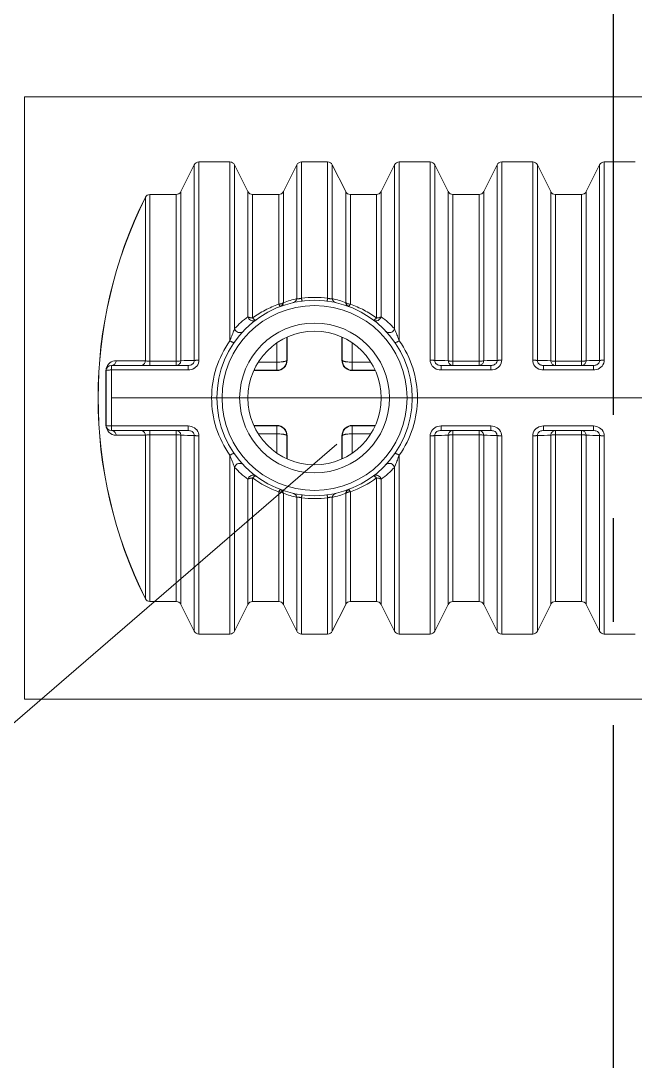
# Model space of a CAD drawing. Header units: millimetres. Extents: x -44713 to 26888, y -13000 to 43000.
# Drawn here: x 7461 to 9348, y 17638 to 20833 of the extents above; entities that cross this region are included whole.
import ezdxf

# ---------------------------------------------------------------- set-up
doc = ezdxf.new("R2010")
doc.units = ezdxf.units.MM
doc.header["$MEASUREMENT"] = 0
doc.linetypes.add('1735 X DT-5BR-Grids$0$CENTER2', pattern=[28.575, 19.05, -3.175, 3.175, -3.175])
doc.layers.add('00-First Floor Projection', color=1, linetype='Continuous')
for name, color, linetype, lineweight in [('07--DIM-2', 2, 'Continuous', 25), ('1735 X DT-5BR-Grids$0$08--SECTREF-LINE', 7, 'Continuous', 25), ('1735 X DT-5BR-RFP$0$0-MEP', 251, 'Continuous', 20)]:
    doc.layers.add(name, color=color, linetype=linetype, lineweight=lineweight)
doc.styles.add('1735 X DT-5BR-RFP$0$ARIAL', font='swiss.ttf')
doc.dimstyles.new('1735 X DT-5BR-RFP$0$A&B DIM', dxfattribs={"dimtxt": 250, "dimasz": 250, "dimexe": 100, "dimexo": 100, "dimgap": 0, "dimtad": 0, "dimdec": 0, "dimzin": 12, "dimdsep": 46, "dimtxsty": '1735 X DT-5BR-RFP$0$ARIAL', "dimcen": 0, "dimdle": 100, "dimclrd": 11, "dimclre": 11, "dimclrt": 7, "dimadec": 0, "dimazin": 0, "dimtfac": 1, "dimtdec": 0, "dimtmove": 1, "dimatfit": 2, "dimfxl": 1, "dimtvp": 0.75, "dimtolj": 1, "dimtzin": 12, "dimlwd": 18, "dimlwe": 18, "dimarcsym": 0})

# ---------------------------------------------------------------- blocks, each defined once
blk = doc.blocks.new('1735 X DT-5BR-RFP$0$RUTRUI')
blk.add_line((119.4, 1321.9), (-2047.2, 1321.9))
blk.add_lwpolyline([(-2314, 2246.9), (386.2, 2246.9), (386.2, 396.9), (-2314, 396.9)], close=True)
for points in [[(-1778.2, 596.9, -0.284048), (-1792.5, 605.7), (-1833.7, 688, 0.284048), (-1848, 696.9), (-1928.6, 696.9, -0.275364), (-1942.7, 705.3, -0.23586), (-1942.7, 1938.5, -0.275364), (-1928.6, 1946.9), (-1848, 1946.9, 0.284048), (-1833.7, 1955.7), (-1792.5, 2038.1, -0.284048), (-1778.2, 2046.9)], [(-753.5, 2046.9), (-848.5, 2046.9, 0.28402), (-862.9, 2038.1), (-904, 1955.7, -0.284095), (-918.3, 1946.9), (-998.6, 1946.9, -0.284077), (-1012.9, 1955.7), (-1054, 2038.1, 0.284103), (-1068.3, 2046.9), (-1163.3, 2046.9, 0.283962), (-1177.7, 2038.1), (-1218.8, 1955.7, -0.284086), (-1233.1, 1946.9), (-1313.4, 1946.9, -0.284077), (-1327.7, 1955.7), (-1368.8, 2038.1, 0.284103), (-1383.1, 2046.9), (-1463.4, 2046.9, 0.283955), (-1477.7, 2038.1), (-1518.9, 1955.7, -0.284095), (-1533.2, 1946.9), (-1613.4, 1946.9, -0.284077), (-1627.7, 1955.7), (-1668.9, 2038.1, 0.284103), (-1683.2, 2046.9), (-1778.2, 2046.9, 0.284005), (-1792.5, 2038.1), (-1833.7, 1955.7, -0.284068), (-1848, 1946.9), (-1928.6, 1946.9, 0.275335), (-1942.7, 1938.5, 0.234775), (-1942.7, 705.3)], [(-1683.2, 596.9), (-1683.2, 1146.3, -0.155454), (-1739.3, 1321.9, -0.155204), (-1683.2, 1497.6), (-1683.2, 2046.9)], [(-1683.2, 2046.9, -0.284048), (-1668.9, 2038.1), (-1627.7, 1955.7, 0.284048), (-1613.4, 1946.9), (-1533.2, 1946.9, 0.284048), (-1518.9, 1955.7), (-1477.7, 2038.1, -0.284048), (-1463.4, 2046.9)], [(-1463.4, 2046.9), (-1463.4, 1628.2, -0.031066), (-1423.3, 1630.7, -0.031164), (-1383.2, 1628.2), (-1383.2, 2046.9)], [(-1463.4, 2046.9), (-1383.1, 2046.9, -0.284048), (-1368.8, 2038.1), (-1327.7, 1955.7, 0.284048), (-1313.4, 1946.9), (-1233.1, 1946.9, 0.284048), (-1218.8, 1955.7), (-1177.7, 2038.1, -0.284048), (-1163.3, 2046.9)], [(-1163.3, 2046.9), (-1163.3, 1497.5, -0.155454), (-1107.2, 1321.9, -0.155215), (-1163.3, 1146.2), (-1163.3, 596.9)], [(-1068.3, 2046.9, -0.284048), (-1054, 2038.1), (-1012.9, 1955.7, 0.284048), (-998.6, 1946.9), (-918.3, 1946.9, 0.284048), (-904, 1955.7), (-862.9, 2038.1, -0.284048), (-848.5, 2046.9)], [(-1054, 1436.7), (-1054.8, 1436.9), (-1055.6, 1437.1), (-1055.7, 1437.1), (-1056.6, 1437.3), (-1057.4, 1437.5), (-1058.3, 1437.6), (-1059.1, 1437.7), (-1060, 1437.8), (-1060.8, 1437.9), (-1061.7, 1437.9), (-1062.6, 1438, 0.015817), (-1068.3, 1438.2), (-1068.3, 2046.9)], [(-753.5, 2046.9, -0.284048), (-739.2, 2038.1), (-698.1, 1955.7, 0.284048), (-683.8, 1946.9), (-603.5, 1946.9, 0.284048), (-589.2, 1955.7), (-548.1, 2038.1, -0.284048), (-533.7, 2046.9)], [(-739.2, 1436.7), (-739.9, 1436.9), (-740.8, 1437.1), (-740.9, 1437.1), (-741.8, 1437.3), (-742.6, 1437.5), (-743.5, 1437.6), (-744.3, 1437.7), (-745.2, 1437.8), (-746, 1437.9), (-746.9, 1437.9), (-747.8, 1438, 0.015817), (-753.5, 1438.2), (-753.5, 2046.9)], [(-1792.5, 2038.1), (-1792.5, 1436.7, 0.000268), (-1833.7, 1436.5), (-1834, 1434.3), (-1834.6, 1432.2), (-1835.4, 1430.1), (-1836.6, 1428.2), (-1838, 1426.4), (-1838.3, 1426.1), (-1840, 1424.6), (-1841.9, 1423.4), (-1844, 1422.6), (-1846.2, 1422), (-1848, 1421.9), (-1848, 1946.9)], [(-1668.9, 2038.1), (-1668.9, 1535, -0.022121), (-1649.3, 1553.9, -0.022739), (-1627.7, 1571.3), (-1627.7, 1955.7)], [(-1518.9, 1955.7), (-1518.9, 1614.7, -0.03387), (-1477.7, 1627.1), (-1477.7, 2038.1)], [(-1218.8, 1955.7), (-1218.8, 1571.3, -0.022445), (-1197.3, 1553.9, -0.02213), (-1177.7, 1535), (-1177.7, 2038.1)], [(-1054, 2038.1), (-1054, 1436.7, -0.000321), (-1012.9, 1436.5), (-1012.9, 1955.7)], [(-862.9, 2038.1), (-862.9, 1436.7, 0.000161), (-904, 1436.5), (-904.3, 1434.3), (-904.9, 1432.2), (-905.8, 1430.1), (-906.9, 1428.2), (-908.3, 1426.4), (-908.6, 1426.1), (-910.3, 1424.6), (-912.3, 1423.4), (-914.4, 1422.6), (-916.5, 1422), (-918.3, 1421.9), (-918.3, 1946.9)], [(-739.2, 2038.1), (-739.2, 1436.7, -0.000321), (-698.1, 1436.5), (-698.1, 1955.7)], [(-548.1, 2038.1), (-548.1, 1436.7, 0.000161), (-589.2, 1436.5), (-589.5, 1434.3), (-590.1, 1432.2), (-591, 1430.1), (-592.1, 1428.2), (-593.5, 1426.4), (-593.8, 1426.1), (-595.5, 1424.6), (-597.5, 1423.4), (-599.6, 1422.6), (-601.7, 1422), (-603.5, 1421.9), (-603.5, 1946.9)], [(-1327.7, 1955.7), (-1327.7, 1614.7, 0.033932), (-1368.8, 1627.1), (-1368.5, 1625.4), (-1368, 1623.8), (-1367.3, 1622.2), (-1366.4, 1620.6), (-1365.3, 1619.2), (-1365.2, 1619.1), (-1363.9, 1617.8), (-1362.6, 1616.7), (-1361, 1615.8), (-1359.4, 1615.2), (-1358, 1614.7)], [(-1613.4, 1946.9), (-1613.4, 1567.6, -0.035588), (-1575.2, 1591.6, -0.035918), (-1533.2, 1610.3), (-1533.2, 1946.9)], [(-1313.4, 1946.9), (-1313.4, 1610.3, -0.03584), (-1271.4, 1591.6, -0.03559), (-1233.1, 1567.6), (-1233.1, 1946.9)], [(-1508.3, 1508), (-1508.3, 1437.9, -0.414177), (-1539.3, 1406.9), (-1609.4, 1406.9)], [(-1594.8, 1431.9), (-1539.3, 1431.9, 0.015368), (-1529.7, 1432.2, 0.019805), (-1521.1, 1433), (-1519.7, 1433.2), (-1518.4, 1433.5), (-1517.1, 1433.7), (-1515.8, 1434), (-1514.4, 1434.3), (-1513, 1434.7), (-1511.7, 1435.2), (-1510.1, 1435.8), (-1508.9, 1436.6), (-1508.7, 1436.8), (-1508.3, 1437.9), (-1507.3, 1437.9), (-1507.3, 1508.3)], [(-1339.3, 1508.3), (-1339.3, 1437.9, 0.414255), (-1307.3, 1405.9)], [(-1338.3, 1508), (-1338.3, 1437.9, 0.414177), (-1307.3, 1406.9), (-1237.2, 1406.9)], [(-1507.3, 1437.9, -0.414255), (-1539.3, 1405.9), (-1539.3, 1489.6)], [(-1778.2, 1438.2, 0.016504), (-1784, 1438), (-1784, 1438), (-1784.9, 1437.9), (-1785.7, 1437.9), (-1786.6, 1437.8), (-1787.4, 1437.7), (-1788.3, 1437.6), (-1789.1, 1437.5), (-1790, 1437.3), (-1790.8, 1437.2), (-1791.7, 1436.9), (-1792.5, 1436.7)], [(-2063.9, 1404.8, -0.01066), (-2063.9, 1405.9, -0.052046), (-2062.9, 1412.5, -0.344047), (-2032.3, 1436.4), (-2032.7, 1434.2), (-2033.3, 1432), (-2034.3, 1429.9), (-2035.5, 1428), (-2037, 1426.2), (-2037.2, 1426.1), (-2038.9, 1424.6), (-2040.9, 1423.4), (-2043, 1422.6), (-2045.2, 1422.1), (-2047.2, 1421.9), (-2047.2, 1221.9), (-2045, 1221.7), (-2042.8, 1221.1), (-2040.7, 1220.2), (-2038.7, 1219), (-2037.2, 1217.7), (-2035.6, 1216), (-2034.4, 1214.1), (-2033.4, 1212), (-2032.7, 1209.9), (-2032.3, 1207.6), (-2032.3, 1207.4)], [(-1811.6, 1421.9), (-2047.2, 1421.9, 0.414187), (-2063.2, 1405.9), (-2063.2, 1237.9, 0.414187), (-2047.2, 1221.9), (-1811.6, 1221.9)], [(-1811.6, 1407.9), (-2047.2, 1407.9, 0.003731), (-2048.3, 1407.9), (-2049.5, 1407.9), (-2051, 1407.9), (-2052.6, 1407.8), (-2054.1, 1407.7), (-2054.4, 1407.7), (-2055.9, 1407.6), (-2057.5, 1407.5), (-2058.9, 1407.3), (-2059.1, 1407.2), (-2060.5, 1407), (-2062.1, 1406.6), (-2062.9, 1406.4), (-2063.2, 1405.9)], [(-1338.3, 1437.9), (-1337.9, 1436.8), (-1336.7, 1435.9), (-1335.2, 1435.3), (-1334.9, 1435.2), (-1333.4, 1434.7), (-1332, 1434.3), (-1330.6, 1433.9), (-1329.3, 1433.7), (-1328, 1433.4), (-1326.7, 1433.2), (-1325.5, 1433, 0.018415), (-1316.8, 1432.2, 0.01577), (-1307.3, 1431.9), (-1251.8, 1431.9)], [(-2063.5, 1405.9), (-2063.4, 1405.8), (-2063.4, 1405.6), (-2063.4, 1405.5), (-2063.4, 1405.4), (-2063.4, 1405.3), (-2063.4, 1405.2), (-2063.5, 1405.1), (-2063.6, 1405), (-2063.7, 1404.9), (-2063.8, 1404.9), (-2063.9, 1404.8), (-2063.9, 1239, 0.41409), (-2032.3, 1207.4), (-1942.7, 1207.4), (-1941.6, 1207.7), (-1940.2, 1208), (-1939.9, 1208.1), (-1938.5, 1208.3), (-1937.1, 1208.5), (-1935.7, 1208.7), (-1934.3, 1208.8), (-1932.9, 1208.9), (-1931.4, 1208.9), (-1930, 1209), (-1928.6, 1209)], [(-2063.2, 1237.9), (-2062.9, 1237.4), (-2062.1, 1237.1), (-2060.5, 1236.8), (-2059.1, 1236.5), (-2058.9, 1236.5), (-2057.5, 1236.3), (-2055.9, 1236.2), (-2054.4, 1236.1), (-2054.1, 1236.1), (-2052.6, 1236), (-2051, 1235.9), (-2049.5, 1235.9), (-2048.3, 1235.9, 0.003731), (-2047.2, 1235.9), (-1811.6, 1235.9)], [(-1792.5, 605.7), (-1792.5, 1207.1, -0.000375), (-1833.7, 1207.3), (-1834, 1209.5), (-1834.6, 1211.6), (-1835.4, 1213.7), (-1836.6, 1215.6), (-1838, 1217.4), (-1838.3, 1217.7), (-1840, 1219.1), (-1841.9, 1220.3), (-1844, 1221.2), (-1846.2, 1221.7), (-1848, 1221.9)], [(-1508.3, 1135.8), (-1508.3, 1205.9, 0.414177), (-1539.3, 1236.9), (-1609.4, 1236.9)], [(-1539.3, 1154.2), (-1539.3, 1237.9, -0.414255), (-1507.3, 1205.9), (-1507.3, 1135.4)], [(-1307.3, 1154.2), (-1307.3, 1237.9, 0.414255), (-1339.3, 1205.9)], [(-1338.3, 1135.8), (-1338.3, 1205.9, -0.414177), (-1307.3, 1236.9), (-1237.2, 1236.9)], [(-881.9, 1221.9), (-881.9, 1221.9), (-879.2, 1221.8), (-876.6, 1221.4), (-874, 1220.8), (-871.5, 1219.8), (-869.2, 1218.5), (-867.1, 1216.7), (-865.3, 1214.6), (-863.9, 1212.2), (-863.1, 1209.7), (-862.9, 1207.1), (-862.1, 1206.9), (-861.3, 1206.7), (-861.2, 1206.6), (-860.3, 1206.5), (-859.5, 1206.3), (-858.6, 1206.2), (-857.8, 1206.1), (-856.9, 1206), (-856, 1205.9), (-855.2, 1205.8), (-854.3, 1205.8, 0.015817), (-848.5, 1205.6), (-848.5, 596.9)], [(-567.1, 1221.9), (-567.1, 1221.9), (-564.4, 1221.8), (-561.8, 1221.4), (-559.2, 1220.8), (-556.7, 1219.8), (-554.4, 1218.5), (-552.3, 1216.7), (-550.5, 1214.6), (-549.1, 1212.2), (-548.3, 1209.7), (-548.1, 1207.1), (-547.3, 1206.9), (-546.5, 1206.7), (-546.4, 1206.6), (-545.5, 1206.5), (-544.7, 1206.3), (-543.8, 1206.2), (-543, 1206.1), (-542.1, 1206), (-541.2, 1205.9), (-540.4, 1205.8), (-539.5, 1205.8, 0.015817), (-533.7, 1205.6), (-533.7, 596.9)], [(-1508.3, 1205.9), (-1508.7, 1206.9), (-1509.8, 1207.8), (-1511.3, 1208.5), (-1511.7, 1208.6), (-1513.2, 1209.1), (-1514.6, 1209.5), (-1515.9, 1209.8), (-1517.2, 1210.1), (-1518.5, 1210.4), (-1519.8, 1210.6), (-1521.1, 1210.7, 0.018415), (-1529.7, 1211.6, 0.01577), (-1539.3, 1211.9), (-1594.8, 1211.9)], [(-1251.8, 1211.9), (-1307.3, 1211.9, 0.015368), (-1316.8, 1211.6, 0.019805), (-1325.5, 1210.7), (-1326.8, 1210.5), (-1328.1, 1210.3), (-1329.5, 1210.1), (-1330.8, 1209.8), (-1332.1, 1209.5), (-1333.5, 1209.1), (-1334.9, 1208.6), (-1336.4, 1208), (-1337.7, 1207.2), (-1337.9, 1206.9), (-1338.3, 1205.9), (-1339.3, 1205.9), (-1339.3, 1135.4)], [(-1068.3, 596.9), (-1068.3, 1205.6, 0.016504), (-1062.6, 1205.8), (-1062.5, 1205.8), (-1061.7, 1205.8), (-1060.8, 1205.9), (-1059.9, 1206), (-1059.1, 1206.1), (-1058.3, 1206.2), (-1057.4, 1206.3), (-1056.5, 1206.4), (-1055.7, 1206.6), (-1054.9, 1206.8), (-1054, 1207.1)], [(-1012.9, 688), (-1012.9, 1207.3, -0.000268), (-1054, 1207.1), (-1054, 605.7)], [(-862.9, 605.7), (-862.9, 1207.1, -0.000214), (-904, 1207.3), (-904, 688)], [(-753.5, 596.9), (-753.5, 1205.6, 0.016504), (-747.8, 1205.8), (-747.7, 1205.8), (-746.9, 1205.8), (-746, 1205.9), (-745.1, 1206), (-744.3, 1206.1), (-743.5, 1206.2), (-742.6, 1206.3), (-741.7, 1206.4), (-740.9, 1206.6), (-740.1, 1206.8), (-739.2, 1207.1)], [(-698.1, 688), (-698.1, 1207.3, -0.000268), (-739.2, 1207.1), (-739.2, 605.7)], [(-548.1, 605.7), (-548.1, 1207.1, -0.000214), (-589.2, 1207.3), (-589.2, 688)], [(-1627.7, 688), (-1627.7, 1072.5, -0.022556), (-1649.3, 1089.8, -0.02213), (-1668.9, 1108.8), (-1668.9, 605.7)], [(-1218.8, 688), (-1218.8, 1072.5, 0.022736), (-1197.3, 1089.8, 0.022127), (-1177.7, 1108.8), (-1177.7, 605.7)], [(-1613.4, 696.9), (-1613.4, 1076.2, 0.071294), (-1533.2, 1033.5), (-1533.2, 696.9)], [(-1313.4, 696.9), (-1313.4, 1033.5, 0.071294), (-1233.1, 1076.2), (-1233.1, 696.9)], [(-1488.5, 1029), (-1487.1, 1028.6), (-1485.5, 1027.9), (-1484, 1027), (-1482.6, 1026), (-1481.3, 1024.7), (-1481.2, 1024.5), (-1480.1, 1023.1), (-1479.3, 1021.6), (-1478.6, 1020), (-1478, 1018.4), (-1477.7, 1016.7, -0.033932), (-1518.9, 1029.1), (-1518.9, 1029.2), (-1520.1, 1030.1), (-1521.4, 1030.9), (-1522.7, 1031.6), (-1524.1, 1032.1), (-1525.6, 1032.6), (-1527.1, 1032.9), (-1528.6, 1033.2), (-1530.1, 1033.4), (-1531.6, 1033.5), (-1533.2, 1033.5)], [(-1368.8, 605.7), (-1368.8, 1016.7, 0.03387), (-1327.7, 1029.1), (-1326.5, 1030.1), (-1325.3, 1030.9), (-1323.9, 1031.6), (-1322.4, 1032.1), (-1321, 1032.6), (-1319.4, 1032.9), (-1317.9, 1033.2), (-1317.7, 1033.2), (-1316.2, 1033.4), (-1314.7, 1033.5), (-1313.4, 1033.5), (-1313.7, 1034.3), (-1314.1, 1035), (-1314.6, 1035.8), (-1315, 1036.5), (-1315.5, 1037.3), (-1316, 1038.1), (-1316.6, 1039), (-1316.7, 1039), (-1317.3, 1039.9), (-1318.1, 1040.5), (-1318.9, 1040.6)], [(-1383.2, 596.9), (-1383.2, 1015.6, -0.031066), (-1423.3, 1013.1, -0.031065), (-1463.4, 1015.6), (-1464.8, 1015.9), (-1466.2, 1016.2), (-1467.6, 1016.5), (-1469, 1016.8), (-1470.5, 1017), (-1471.9, 1017.1), (-1472.1, 1017.2), (-1473.6, 1017.3), (-1475.1, 1017.3), (-1476.5, 1017.1), (-1477.7, 1016.7), (-1477.7, 605.7)], [(-1683.2, 596.9, 0.284048), (-1668.9, 605.7), (-1627.7, 688, -0.284048), (-1613.4, 696.9), (-1533.2, 696.9, -0.284048), (-1518.9, 688), (-1477.7, 605.7, 0.284048), (-1463.4, 596.9), (-1383.2, 596.9, 0.284048), (-1368.8, 605.7), (-1327.7, 688, -0.284048), (-1313.4, 696.9), (-1233.1, 696.9, -0.284048), (-1218.8, 688), (-1177.7, 605.7, 0.284048), (-1163.4, 596.9)], [(-1068.3, 596.9, 0.284048), (-1054, 605.7), (-1012.9, 688, -0.284048), (-998.6, 696.9), (-918.3, 696.9, -0.284048), (-904, 688), (-862.9, 605.7, 0.284048), (-848.5, 596.9)], [(-753.5, 596.9, 0.284048), (-739.2, 605.7), (-698.1, 688, -0.284048), (-683.8, 696.9), (-603.5, 696.9, -0.284048), (-589.2, 688), (-548.1, 605.7, 0.284048), (-533.7, 596.9)]]:
    blk.add_lwpolyline(points, format="xyb")
for points in [[(-1811.6, 1421.9), (-1811.6, 1407.9), (-1806.7, 1408.2), (-1801.8, 1409.2), (-1797, 1410.8), (-1792.6, 1413.1), (-1792.3, 1413.3), (-1788.4, 1416.2), (-1784.9, 1419.8), (-1782.1, 1424), (-1780, 1428.6), (-1779.9, 1428.8), (-1778.6, 1433.6), (-1778.2, 1438.2), (-1778.2, 2046.9)], [(-1778.2, 2046.9), (-1683.2, 2046.9)], [(-1163.3, 2046.9), (-1068.4, 2046.9)], [(-848.5, 2046.9), (-848.5, 1438.2)], [(-848.5, 2046.9), (-753.5, 2046.9)], [(-533.7, 2046.9), (-438.7, 2046.9)], [(-533.7, 2046.9), (-533.7, 1438.2)], [(-1383.1, 1628.2), (-1381.7, 1627.9), (-1380.3, 1627.5), (-1378.9, 1627.3), (-1377.5, 1627), (-1376.1, 1626.8), (-1374.6, 1626.6), (-1374.4, 1626.6), (-1372.9, 1626.5), (-1371.5, 1626.5), (-1370, 1626.7), (-1368.8, 1627.1), (-1368.8, 2038.1)], [(-1833.7, 1955.7), (-1833.7, 1436.5)], [(-904, 1955.7), (-904, 1436.5)], [(-589.2, 1955.7), (-589.2, 1436.5)], [(-1956.7, 1421.9), (-1954.6, 1422.1), (-1952.5, 1422.7), (-1950.4, 1423.6), (-1948.6, 1424.9), (-1947.2, 1426.1), (-1945.8, 1427.8), (-1944.6, 1429.6), (-1943.7, 1431.7), (-1943.1, 1433.8), (-1942.7, 1435.9), (-1942.7, 1436.4), (-1942.7, 1938.5)], [(-1928.6, 1421.9), (-1928.6, 1946.9)], [(-998.6, 1421.9), (-998.6, 1946.9)], [(-683.8, 1421.9), (-683.8, 1946.9)], [(-1518.9, 1614.7), (-1520, 1613.7), (-1521.3, 1612.9), (-1522.6, 1612.2), (-1524.1, 1611.6), (-1525.6, 1611.2), (-1527.1, 1610.9), (-1528.6, 1610.6), (-1528.8, 1610.6), (-1530.3, 1610.4), (-1531.8, 1610.3), (-1533.2, 1610.3), (-1532.8, 1609.5), (-1532.4, 1608.8), (-1532, 1608), (-1531.5, 1607.2), (-1531.1, 1606.5), (-1530.5, 1605.7), (-1529.9, 1604.8), (-1529.9, 1604.7), (-1529.2, 1603.9), (-1528.4, 1603.3), (-1527.6, 1603.2)], [(-1518.9, 1614.7), (-1519, 1613.7), (-1519.4, 1612.3), (-1519.9, 1610.9), (-1520.1, 1610.4), (-1520.8, 1609), (-1521.7, 1607.8), (-1522.7, 1606.6), (-1523.8, 1605.5), (-1525, 1604.6), (-1526.2, 1603.8), (-1527.6, 1603.2)], [(-1477.7, 1627.1), (-1477.7, 1626.9), (-1478.1, 1625.2), (-1478.6, 1623.5), (-1479.4, 1621.9), (-1480.3, 1620.4), (-1481.3, 1619.1), (-1482.4, 1618), (-1483.8, 1616.9), (-1485.3, 1615.9), (-1486.9, 1615.2), (-1488.5, 1614.7)], [(-1463.4, 1628.2), (-1463.6, 1628.1), (-1465, 1627.8), (-1466.4, 1627.5), (-1467.8, 1627.2), (-1469.2, 1627), (-1470.6, 1626.8), (-1472.1, 1626.6), (-1473.4, 1626.5), (-1474.9, 1626.5), (-1476.3, 1626.7), (-1477.7, 1627.1)], [(-1461.4, 1619.5), (-1461.6, 1619.8), (-1461.7, 1620.1), (-1461.7, 1620.1), (-1462, 1621), (-1462.2, 1621.8), (-1462.2, 1621.9), (-1462.4, 1622.8), (-1462.6, 1623.7), (-1462.8, 1624.6), (-1462.8, 1624.7), (-1462.9, 1625.5), (-1463.1, 1626.4), (-1463.2, 1627.3), (-1463.4, 1628.2)], [(-1383.2, 1628.2), (-1383.2, 1628.1), (-1383.3, 1627.2), (-1383.5, 1626.4), (-1383.6, 1625.5), (-1383.8, 1624.6), (-1383.8, 1624.4), (-1384, 1623.5), (-1384.1, 1622.6), (-1384.3, 1621.8), (-1384.3, 1621.8), (-1384.6, 1621), (-1384.8, 1620.1), (-1384.9, 1619.8), (-1385.2, 1619.5)], [(-1313.4, 1610.3), (-1314.9, 1610.3), (-1316.4, 1610.4), (-1318, 1610.6), (-1319.5, 1610.8), (-1321, 1611.2), (-1322.4, 1611.6), (-1323.9, 1612.2), (-1325.2, 1612.9), (-1326.5, 1613.7), (-1327.6, 1614.6), (-1327.7, 1614.7), (-1327.5, 1613.7), (-1327.2, 1612.3), (-1326.7, 1610.9), (-1326.4, 1610.4), (-1325.7, 1609), (-1324.9, 1607.8), (-1323.9, 1606.6), (-1322.8, 1605.5), (-1321.6, 1604.6), (-1320.3, 1603.8), (-1318.9, 1603.2)], [(-1313.4, 1610.3), (-1313.7, 1609.5), (-1314.1, 1608.8), (-1314.6, 1608), (-1315, 1607.2), (-1315.5, 1606.5), (-1316, 1605.7), (-1316.6, 1604.8), (-1316.7, 1604.7), (-1317.3, 1603.9), (-1318.1, 1603.3), (-1318.9, 1603.2)], [(-1627.7, 1571.3), (-1627.6, 1570.7), (-1626.4, 1568), (-1624.8, 1565.5), (-1622.8, 1563.3), (-1620.4, 1561.4), (-1617.6, 1560.1), (-1615.3, 1559.4), (-1612.2, 1559), (-1609.2, 1559.3), (-1606.3, 1560.1), (-1603.8, 1561.5)], [(-1613.4, 1567.6), (-1614.8, 1567.6), (-1616.3, 1567.7), (-1617.8, 1567.8), (-1617.9, 1567.9), (-1619.4, 1568), (-1620.9, 1568.3), (-1622.4, 1568.7), (-1623.8, 1569.1), (-1625.2, 1569.7), (-1626.5, 1570.4), (-1627.7, 1571.3)], [(-1603.8, 1561.5), (-1604, 1561.4), (-1605.1, 1561.3), (-1606.3, 1561.7), (-1607.5, 1562.4), (-1608.3, 1562.9), (-1609.3, 1563.7), (-1610.2, 1564.4), (-1611, 1565.2), (-1611.8, 1565.9), (-1612.6, 1566.7), (-1613.4, 1567.6)], [(-1242.8, 1561.5), (-1240.8, 1560.3), (-1238, 1559.4), (-1234.9, 1559), (-1231.9, 1559.2), (-1228.9, 1560.1), (-1228.3, 1560.3), (-1225.7, 1561.8), (-1223.4, 1563.7), (-1221.4, 1566), (-1219.9, 1568.6), (-1218.8, 1571.3)], [(-1233.1, 1567.6), (-1233.7, 1567), (-1234.5, 1566.2), (-1235.3, 1565.4), (-1236.1, 1564.6), (-1237, 1563.9), (-1238, 1563.1), (-1239, 1562.4), (-1239.4, 1562.2), (-1240.5, 1561.5), (-1241.7, 1561.2), (-1242.8, 1561.5)], [(-1218.8, 1571.3), (-1220, 1570.5), (-1221.3, 1569.8), (-1221.4, 1569.8), (-1222.8, 1569.2), (-1224.2, 1568.7), (-1225.6, 1568.3), (-1227.1, 1568), (-1228.6, 1567.8), (-1230.1, 1567.7), (-1231.6, 1567.6), (-1233.1, 1567.6)], [(-1668.9, 1535), (-1669.1, 1534.3), (-1670.6, 1530.5), (-1672, 1526.8), (-1673.2, 1523.8), (-1674.7, 1520), (-1676.2, 1516.3), (-1677.6, 1512.6), (-1679, 1508.8), (-1680.4, 1505.1), (-1681.8, 1501.3), (-1683.2, 1497.6)], [(-1642.8, 1526.3), (-1645.1, 1524.5), (-1648, 1523.2), (-1650.7, 1522.7), (-1654, 1522.6), (-1657.3, 1523.2), (-1658.2, 1523.5), (-1661.1, 1525), (-1663.7, 1526.9), (-1665.9, 1529.3), (-1667.7, 1532.1), (-1668.9, 1535)], [(-1177.7, 1535), (-1177.9, 1534.2), (-1179.3, 1531.3), (-1181.1, 1528.7), (-1183.4, 1526.4), (-1186.2, 1524.5), (-1189.2, 1523.2), (-1191.9, 1522.7), (-1195.3, 1522.6), (-1198.5, 1523.2), (-1201.4, 1524.5), (-1203.7, 1526.3)], [(-1163.3, 1497.6), (-1164.3, 1500.3), (-1165.7, 1504), (-1167.1, 1507.8), (-1167.5, 1508.8), (-1168.9, 1512.6), (-1170.4, 1516.3), (-1171.9, 1520), (-1173.4, 1523.8), (-1174.8, 1527.5), (-1176.3, 1531.2), (-1177.7, 1535)], [(-1683.2, 1497.6), (-1682.2, 1496.9), (-1681, 1496.2), (-1679.7, 1495.4), (-1678.4, 1494.8), (-1677.1, 1494.1), (-1675.8, 1493.5), (-1674.5, 1492.9), (-1674.3, 1492.9), (-1673, 1492.4), (-1671.5, 1492.2), (-1670.7, 1492.2), (-1670, 1492.6)], [(-1236.8, 1405.9), (-1307.3, 1405.9), (-1307.3, 1489.6)], [(-1176.5, 1492.6), (-1175.8, 1492.2), (-1175, 1492.2), (-1174.8, 1492.2), (-1173.4, 1492.5), (-1172, 1492.9), (-1171, 1493.4), (-1169.7, 1494), (-1168.4, 1494.6), (-1167.1, 1495.3), (-1165.8, 1496), (-1164.6, 1496.8), (-1163.3, 1497.6)], [(-1068.3, 1438.2), (-1067.9, 1433.6), (-1066.7, 1428.8), (-1064.6, 1424.2), (-1061.7, 1420), (-1061.6, 1419.8), (-1058.2, 1416.2), (-1054.2, 1413.3), (-1049.8, 1410.9), (-1045.1, 1409.3), (-1040.2, 1408.3), (-1035.3, 1407.9), (-1035, 1407.9), (-1035, 1421.9)], [(-753.5, 1438.2), (-753.1, 1433.6), (-751.9, 1428.8), (-749.8, 1424.2), (-746.9, 1420), (-746.8, 1419.8), (-743.4, 1416.2), (-739.4, 1413.3), (-735, 1410.9), (-730.3, 1409.3), (-725.4, 1408.3), (-720.5, 1407.9), (-720.2, 1407.9), (-720.2, 1421.9)], [(-1942.7, 1436.4), (-2032.3, 1436.4)], [(-1928.6, 1434.8), (-1928.7, 1434.8), (-1930.1, 1434.8), (-1931.5, 1434.9), (-1932.9, 1434.9), (-1934.3, 1435), (-1935.7, 1435.1), (-1937.1, 1435.2), (-1938.5, 1435.4), (-1939.9, 1435.6), (-1941.3, 1436), (-1942.7, 1436.4)], [(-1848, 1434.8), (-1928.6, 1434.8)], [(-1833.7, 1436.5), (-1834.7, 1436.1), (-1836.2, 1435.8), (-1836.4, 1435.7), (-1837.9, 1435.5), (-1839.3, 1435.3), (-1840.7, 1435.1), (-1842.2, 1435), (-1843.6, 1434.9), (-1845.1, 1434.8), (-1846.5, 1434.8), (-1848, 1434.8)], [(-1792.5, 1436.7), (-1792.7, 1434.2), (-1793.5, 1431.6), (-1794.9, 1429.2), (-1796.7, 1427.1), (-1798.8, 1425.3), (-1798.9, 1425.3), (-1801.3, 1423.9), (-1803.7, 1423), (-1806.3, 1422.3), (-1808.9, 1422), (-1811.6, 1421.9)], [(-1339.3, 1437.9), (-1338.3, 1437.9)], [(-1035, 1421.9), (-1035, 1421.9), (-1037.7, 1422), (-1040.3, 1422.3), (-1042.9, 1423), (-1045.4, 1424), (-1047.7, 1425.3), (-1049.8, 1427), (-1051.6, 1429.2), (-1053, 1431.5), (-1053.8, 1434.1), (-1054, 1436.7)], [(-881.9, 1421.9), (-1035, 1421.9)], [(-881.9, 1407.9), (-1035, 1407.9)], [(-1012.9, 1436.5), (-1012.8, 1436.1), (-1012.5, 1433.9), (-1011.9, 1431.8), (-1010.9, 1429.7), (-1009.7, 1427.8), (-1008.3, 1426.1), (-1006.9, 1424.9), (-1005, 1423.6), (-1002.9, 1422.7), (-1000.8, 1422.1), (-998.6, 1421.9)], [(-998.6, 1434.8), (-998.6, 1434.8), (-1000, 1434.8), (-1001.5, 1434.9), (-1002.9, 1434.9), (-1004.3, 1435), (-1005.8, 1435.1), (-1007.3, 1435.2), (-1008.7, 1435.4), (-1010.1, 1435.7), (-1011.5, 1436), (-1012.9, 1436.5)], [(-918.3, 1434.8), (-998.6, 1434.8)], [(-904, 1436.5), (-905.1, 1436.1), (-906.5, 1435.8), (-906.8, 1435.7), (-908.2, 1435.5), (-909.7, 1435.3), (-911.1, 1435.1), (-912.5, 1435), (-914, 1434.9), (-915.4, 1434.8), (-916.9, 1434.8), (-918.3, 1434.8)], [(-720.2, 1421.9), (-720.2, 1421.9), (-722.9, 1422), (-725.5, 1422.3), (-728.1, 1423), (-730.6, 1424), (-732.9, 1425.3), (-735, 1427), (-736.8, 1429.2), (-738.2, 1431.5), (-739, 1434.1), (-739.2, 1436.7)], [(-567.1, 1421.9), (-720.2, 1421.9)], [(-567.1, 1407.9), (-720.2, 1407.9)], [(-698.1, 1436.5), (-698, 1436.1), (-697.7, 1433.9), (-697.1, 1431.8), (-696.1, 1429.7), (-694.9, 1427.8), (-693.5, 1426.1), (-692.1, 1424.9), (-690.2, 1423.6), (-688.1, 1422.7), (-686, 1422.1), (-683.8, 1421.9)], [(-683.8, 1434.8), (-683.8, 1434.8), (-685.2, 1434.8), (-686.7, 1434.9), (-688.1, 1434.9), (-689.5, 1435), (-691, 1435.1), (-692.5, 1435.2), (-693.9, 1435.4), (-695.3, 1435.7), (-696.7, 1436), (-698.1, 1436.5)], [(-603.5, 1434.8), (-683.8, 1434.8)], [(-589.2, 1436.5), (-590.3, 1436.1), (-591.7, 1435.8), (-592, 1435.7), (-593.4, 1435.5), (-594.9, 1435.3), (-596.3, 1435.1), (-597.7, 1435), (-599.2, 1434.9), (-600.6, 1434.8), (-602.1, 1434.8), (-603.5, 1434.8)], [(-1609.7, 1405.9), (-1539.3, 1405.9)], [(-2063.2, 1237.9), (-2063.2, 1238), (-2063.3, 1238.1), (-2063.3, 1238.3), (-2063.4, 1238.4), (-2063.4, 1238.5), (-2063.5, 1238.6), (-2063.6, 1238.7), (-2063.7, 1238.8), (-2063.9, 1238.8), (-2064, 1238.9), (-2064.2, 1238.9)], [(-1956.7, 1221.9), (-1955, 1221.7), (-1952.9, 1221.2), (-1950.8, 1220.4), (-1948.9, 1219.2), (-1947.2, 1217.7), (-1946.9, 1217.4), (-1945.5, 1215.6), (-1944.4, 1213.7), (-1943.6, 1211.7), (-1943, 1209.6), (-1942.7, 1207.4)], [(-1928.6, 696.9), (-1928.6, 1221.9)], [(-1848, 696.9), (-1848, 1221.9)], [(-1539.3, 1237.9), (-1609.7, 1237.9)], [(-1236.8, 1237.9), (-1307.3, 1237.9)], [(-1035, 1221.9), (-1035, 1235.9), (-1039.9, 1235.5), (-1044.8, 1234.6), (-1049.5, 1233), (-1054, 1230.7), (-1054.2, 1230.5), (-1058.2, 1227.6), (-1061.6, 1224), (-1064.4, 1219.7), (-1066.6, 1215.2), (-1066.7, 1214.9), (-1067.9, 1210.2), (-1068.3, 1205.6)], [(-1054, 1207.1), (-1053.9, 1209.6), (-1053, 1212.2), (-1051.6, 1214.6), (-1049.8, 1216.7), (-1047.7, 1218.5), (-1047.6, 1218.5), (-1045.3, 1219.9), (-1042.8, 1220.8), (-1040.2, 1221.4), (-1037.6, 1221.8), (-1035, 1221.9)], [(-881.9, 1221.9), (-881.9, 1235.9), (-1035, 1235.9)], [(-881.9, 1221.9), (-1035, 1221.9)], [(-998.6, 1221.9), (-1000.4, 1221.7), (-1002.5, 1221.2), (-1004.6, 1220.3), (-1006.6, 1219.1), (-1008.3, 1217.7), (-1008.6, 1217.4), (-1010, 1215.6), (-1011.1, 1213.7), (-1012, 1211.6), (-1012.6, 1209.5), (-1012.9, 1207.3)], [(-998.6, 696.9), (-998.6, 1221.9)], [(-918.3, 696.9), (-918.3, 1221.9)], [(-904, 1207.3), (-904.1, 1207.7), (-904.4, 1209.9), (-905, 1212), (-906, 1214), (-907.2, 1216), (-908.6, 1217.7), (-910, 1218.9), (-911.9, 1220.1), (-914, 1221.1), (-916.1, 1221.7), (-918.3, 1221.9)], [(-881.9, 1235.9), (-881.6, 1235.9), (-876.7, 1235.5), (-871.8, 1234.5), (-867.1, 1232.8), (-862.7, 1230.5), (-858.7, 1227.5), (-855.3, 1223.9), (-855.2, 1223.8), (-852.3, 1219.5), (-850.2, 1214.9), (-849, 1210.2), (-848.5, 1205.6)], [(-720.2, 1221.9), (-720.2, 1235.9), (-725.1, 1235.5), (-730, 1234.6), (-734.7, 1233), (-739.2, 1230.7), (-739.4, 1230.5), (-743.4, 1227.6), (-746.8, 1224), (-749.6, 1219.7), (-751.8, 1215.2), (-751.9, 1214.9), (-753.1, 1210.2), (-753.5, 1205.6)], [(-739.2, 1207.1), (-739.1, 1209.6), (-738.2, 1212.2), (-736.8, 1214.6), (-735, 1216.7), (-732.9, 1218.5), (-732.8, 1218.5), (-730.5, 1219.9), (-728, 1220.8), (-725.4, 1221.4), (-722.8, 1221.8), (-720.2, 1221.9)], [(-567.1, 1221.9), (-567.1, 1235.9), (-720.2, 1235.9)], [(-567.1, 1221.9), (-720.2, 1221.9)], [(-683.8, 1221.9), (-685.6, 1221.7), (-687.7, 1221.2), (-689.8, 1220.3), (-691.7, 1219.1), (-693.5, 1217.7), (-693.8, 1217.4), (-695.2, 1215.6), (-696.3, 1213.7), (-697.2, 1211.6), (-697.8, 1209.5), (-698.1, 1207.3)], [(-683.8, 696.9), (-683.8, 1221.9)], [(-603.5, 696.9), (-603.5, 1221.9)], [(-589.2, 1207.3), (-589.3, 1207.7), (-589.6, 1209.9), (-590.2, 1212), (-591.1, 1214), (-592.4, 1216), (-593.8, 1217.7), (-595.2, 1218.9), (-597.1, 1220.1), (-599.2, 1221.1), (-601.3, 1221.7), (-603.5, 1221.9)], [(-567.1, 1235.9), (-566.8, 1235.9), (-561.9, 1235.5), (-557, 1234.5), (-552.3, 1232.8), (-547.9, 1230.5), (-543.9, 1227.5), (-540.5, 1223.9), (-540.4, 1223.8), (-537.5, 1219.5), (-535.4, 1214.9), (-534.2, 1210.2), (-533.7, 1205.6)], [(-1942.7, 705.3), (-1942.7, 1207.4)], [(-1928.6, 1209), (-1848, 1209)], [(-1848, 1209), (-1846.5, 1209), (-1845.1, 1208.9), (-1843.6, 1208.9), (-1842.2, 1208.8), (-1840.7, 1208.7), (-1839.3, 1208.5), (-1837.9, 1208.3), (-1836.4, 1208), (-1836.2, 1208), (-1834.8, 1207.6), (-1833.7, 1207.3), (-1833.7, 688)], [(-1778.2, 1205.6), (-1778.2, 596.9)], [(-1507.3, 1205.9), (-1508.3, 1205.9)], [(-1012.9, 1207.3), (-1011.8, 1207.6), (-1010.4, 1208), (-1010.1, 1208), (-1008.7, 1208.3), (-1007.2, 1208.5), (-1005.8, 1208.7), (-1004.4, 1208.8), (-1002.9, 1208.9), (-1001.5, 1208.9), (-1000, 1209), (-998.6, 1209)], [(-998.6, 1209), (-918.3, 1209)], [(-918.3, 1209), (-918.3, 1209), (-916.9, 1209), (-915.4, 1208.9), (-914, 1208.9), (-912.5, 1208.8), (-911.1, 1208.7), (-909.6, 1208.5), (-908.2, 1208.4), (-906.8, 1208.1), (-905.4, 1207.7), (-904, 1207.3)], [(-698.1, 1207.3), (-697, 1207.6), (-695.6, 1208), (-695.3, 1208), (-693.9, 1208.3), (-692.4, 1208.5), (-691, 1208.7), (-689.5, 1208.8), (-688.1, 1208.9), (-686.7, 1208.9), (-685.2, 1209), (-683.8, 1209)], [(-683.8, 1209), (-603.5, 1209)], [(-603.5, 1209), (-603.5, 1209), (-602, 1209), (-600.6, 1208.9), (-599.2, 1208.9), (-597.7, 1208.8), (-596.3, 1208.7), (-594.8, 1208.5), (-593.4, 1208.4), (-592, 1208.1), (-590.6, 1207.7), (-589.2, 1207.3)], [(-1670, 1151.2), (-1670.7, 1151.6), (-1671.5, 1151.6), (-1671.7, 1151.6), (-1673.2, 1151.3), (-1674.5, 1150.8), (-1675.5, 1150.4), (-1676.8, 1149.8), (-1678.1, 1149.2), (-1679.4, 1148.5), (-1680.7, 1147.7), (-1682, 1147), (-1683.2, 1146.2)], [(-1163.3, 1146.2), (-1164.3, 1146.8), (-1165.6, 1147.6), (-1166.9, 1148.3), (-1168.1, 1149), (-1169.4, 1149.7), (-1170.7, 1150.3), (-1172, 1150.8), (-1172.2, 1150.9), (-1173.5, 1151.4), (-1175, 1151.6), (-1175.8, 1151.6), (-1176.5, 1151.2)], [(-1683.2, 1146.2), (-1682.2, 1143.5), (-1680.9, 1139.7), (-1679.4, 1136), (-1679, 1134.9), (-1677.6, 1131.2), (-1676.1, 1127.5), (-1674.6, 1123.7), (-1673.2, 1120), (-1671.7, 1116.3), (-1670.3, 1112.5), (-1668.9, 1108.8)], [(-1668.9, 1108.8), (-1668.6, 1109.6), (-1667.3, 1112.5), (-1665.4, 1115.1), (-1663.1, 1117.4), (-1660.4, 1119.2), (-1657.3, 1120.5), (-1654.6, 1121.1), (-1651.3, 1121.2), (-1648, 1120.5), (-1645.1, 1119.2), (-1642.9, 1117.4)], [(-1203.7, 1117.4), (-1201.4, 1119.2), (-1198.5, 1120.5), (-1195.9, 1121.1), (-1192.5, 1121.2), (-1189.2, 1120.5), (-1188.4, 1120.3), (-1185.4, 1118.8), (-1182.8, 1116.8), (-1180.6, 1114.4), (-1178.9, 1111.7), (-1177.7, 1108.8)], [(-1177.7, 1108.8), (-1177.4, 1109.5), (-1176, 1113.3), (-1174.5, 1117), (-1173.3, 1120), (-1171.8, 1123.7), (-1170.4, 1127.5), (-1168.9, 1131.2), (-1167.5, 1134.9), (-1166.1, 1138.7), (-1164.7, 1142.5), (-1163.4, 1146.2)], [(-1627.7, 1072.5), (-1627.5, 1073), (-1626.4, 1075.7), (-1624.8, 1078.3), (-1622.7, 1080.5), (-1620.3, 1082.3), (-1617.6, 1083.7), (-1615.3, 1084.4), (-1612.2, 1084.8), (-1609.2, 1084.5), (-1606.3, 1083.7), (-1603.8, 1082.2)], [(-1603.8, 1082.2), (-1604.8, 1082.5), (-1606, 1082.2), (-1607.2, 1081.6), (-1607.5, 1081.4), (-1608.6, 1080.7), (-1609.6, 1079.9), (-1610.4, 1079.2), (-1611.3, 1078.4), (-1612.1, 1077.6), (-1612.8, 1076.8), (-1613.4, 1076.2), (-1614.8, 1076.2), (-1616.3, 1076.1), (-1617.8, 1075.9), (-1617.9, 1075.9), (-1619.4, 1075.7), (-1620.9, 1075.5), (-1622.4, 1075.1), (-1623.8, 1074.6), (-1625.2, 1074.1), (-1626.5, 1073.3), (-1627.7, 1072.5)], [(-1233.1, 1076.2), (-1231.6, 1076.2), (-1230.1, 1076.1), (-1228.6, 1076), (-1227.1, 1075.7), (-1225.6, 1075.4), (-1224.2, 1075.1), (-1222.8, 1074.6), (-1221.4, 1074), (-1221.3, 1074), (-1220, 1073.3), (-1218.8, 1072.5), (-1219, 1073), (-1220.2, 1075.7), (-1221.8, 1078.3), (-1223.8, 1080.5), (-1226.2, 1082.3), (-1228.9, 1083.7), (-1231.2, 1084.4), (-1234.3, 1084.8), (-1237.3, 1084.5), (-1240.2, 1083.7), (-1242.8, 1082.2)], [(-1242.8, 1082.2), (-1242.5, 1082.4), (-1241.4, 1082.5), (-1240.2, 1082.1), (-1239, 1081.4), (-1238.2, 1080.9), (-1237.2, 1080.1), (-1236.3, 1079.4), (-1235.5, 1078.6), (-1234.7, 1077.8), (-1233.9, 1077), (-1233.1, 1076.2)], [(-1533.2, 1033.5), (-1532.8, 1034.3), (-1532.4, 1035), (-1532, 1035.8), (-1531.5, 1036.5), (-1531.1, 1037.3), (-1530.5, 1038.1), (-1529.9, 1039), (-1529.9, 1039), (-1529.2, 1039.9), (-1528.4, 1040.5), (-1527.6, 1040.6)], [(-1518.9, 688), (-1518.9, 1029.1), (-1519, 1030.1), (-1519.4, 1031.5), (-1519.9, 1032.9), (-1520.1, 1033.4), (-1520.8, 1034.7), (-1521.7, 1036), (-1522.7, 1037.2), (-1523.8, 1038.3), (-1525, 1039.2), (-1526.2, 1040), (-1527.6, 1040.6)], [(-1463.4, 1015.6), (-1463.4, 1015.7), (-1463.2, 1016.5), (-1463.1, 1017.4), (-1462.9, 1018.3), (-1462.8, 1019.2), (-1462.7, 1019.3), (-1462.6, 1020.3), (-1462.4, 1021.1), (-1462.2, 1022), (-1462.2, 1022), (-1462, 1022.8), (-1461.7, 1023.7), (-1461.6, 1024), (-1461.4, 1024.3)], [(-1385.2, 1024.3), (-1384.9, 1024), (-1384.8, 1023.7), (-1384.8, 1023.7), (-1384.6, 1022.8), (-1384.3, 1022), (-1384.3, 1021.8), (-1384.1, 1021), (-1383.9, 1020.1), (-1383.8, 1019.2), (-1383.8, 1019.1), (-1383.6, 1018.2), (-1383.4, 1017.3), (-1383.3, 1016.5), (-1383.2, 1015.6)], [(-1368.8, 1016.7), (-1368.8, 1016.9), (-1368.4, 1018.6), (-1367.9, 1020.2), (-1367.2, 1021.8), (-1366.3, 1023.3), (-1365.2, 1024.7), (-1364.1, 1025.8), (-1362.8, 1026.9), (-1361.3, 1027.8), (-1359.7, 1028.5), (-1358, 1029)], [(-1327.7, 688), (-1327.7, 1029.1), (-1327.5, 1030.1), (-1327.2, 1031.5), (-1326.7, 1032.9), (-1326.4, 1033.4), (-1325.7, 1034.7), (-1324.9, 1036), (-1323.9, 1037.2), (-1322.8, 1038.3), (-1321.6, 1039.2), (-1320.3, 1040), (-1318.9, 1040.6)], [(-1463.4, 1015.6), (-1463.4, 596.9)], [(-1383.2, 1015.6), (-1383, 1015.6), (-1381.6, 1016), (-1380.2, 1016.3), (-1378.8, 1016.5), (-1377.3, 1016.8), (-1375.9, 1017), (-1374.4, 1017.2), (-1373.1, 1017.3), (-1371.7, 1017.3), (-1370.2, 1017.1), (-1368.8, 1016.7)], [(-1778.2, 596.9), (-1683.2, 596.9)], [(-1163.3, 596.9), (-1068.4, 596.9)], [(-848.5, 596.9), (-753.5, 596.9)], [(-533.7, 596.9), (-438.7, 596.9)]]:
    blk.add_lwpolyline(points)
for points in [[(-881.9, 1421.9), (-881.9, 1407.9), (-877, 1408.2), (-872.1, 1409.2), (-867.4, 1410.8), (-862.9, 1413.1), (-862.7, 1413.3), (-858.7, 1416.2), (-855.3, 1419.8), (-852.5, 1424), (-850.3, 1428.6), (-850.2, 1428.8), (-849, 1433.6), (-848.5, 1438.2, 0.016504), (-854.3, 1438), (-854.4, 1438), (-855.2, 1437.9), (-856.1, 1437.9), (-857, 1437.8), (-857.8, 1437.7), (-858.6, 1437.6), (-859.5, 1437.5), (-860.3, 1437.3), (-861.2, 1437.2), (-862, 1436.9), (-862.9, 1436.7), (-863, 1434.2), (-863.9, 1431.6), (-865.3, 1429.2), (-867.1, 1427.1), (-869.2, 1425.3), (-869.3, 1425.3), (-871.6, 1423.9), (-874.1, 1423), (-876.7, 1422.3), (-879.3, 1422)], [(-567.1, 1421.9), (-567.1, 1407.9), (-562.2, 1408.2), (-557.3, 1409.2), (-552.6, 1410.8), (-548.1, 1413.1), (-547.9, 1413.3), (-543.9, 1416.2), (-540.5, 1419.8), (-537.7, 1424), (-535.5, 1428.6), (-535.4, 1428.8), (-534.2, 1433.6), (-533.7, 1438.2, 0.016504), (-539.5, 1438), (-539.6, 1438), (-540.4, 1437.9), (-541.3, 1437.9), (-542.2, 1437.8), (-543, 1437.7), (-543.8, 1437.6), (-544.7, 1437.5), (-545.5, 1437.3), (-546.4, 1437.2), (-547.2, 1436.9), (-548.1, 1436.7), (-548.2, 1434.2), (-549.1, 1431.6), (-550.5, 1429.2), (-552.3, 1427.1), (-554.4, 1425.3), (-554.5, 1425.3), (-556.8, 1423.9), (-559.3, 1423), (-561.9, 1422.3), (-564.5, 1422)], [(-1792.5, 1207.1), (-1791.8, 1206.9), (-1790.9, 1206.7), (-1790.8, 1206.6), (-1790, 1206.5), (-1789.1, 1206.3), (-1788.3, 1206.2), (-1787.4, 1206.1), (-1786.5, 1206), (-1785.7, 1205.9), (-1784.8, 1205.8), (-1784, 1205.8, 0.015817), (-1778.2, 1205.6), (-1778.6, 1210.2), (-1779.9, 1214.9), (-1782, 1219.5), (-1784.8, 1223.7), (-1784.9, 1223.9), (-1788.4, 1227.6), (-1792.3, 1230.5), (-1796.7, 1232.8), (-1801.5, 1234.5), (-1806.3, 1235.5), (-1811.3, 1235.9), (-1811.6, 1235.9), (-1811.6, 1221.9), (-1811.5, 1221.9), (-1808.9, 1221.8), (-1806.2, 1221.4), (-1803.7, 1220.8), (-1801.2, 1219.8), (-1798.8, 1218.5), (-1796.8, 1216.7), (-1795, 1214.6), (-1793.5, 1212.2), (-1792.7, 1209.7)]]:
    blk.add_lwpolyline(points, format="xyb", close=True)
for radius in [300, 284, 230, 205]:
    blk.add_circle((-1423.3, 1321.9), radius)
blk = doc.blocks.new('1735 X DT-5BR-RFP$0$_Open90')
at = {"color": 0, "linetype": 'ByBlock', "lineweight": -2}
for p, q in [((-0.5, 0.5), (0, 0)), ((0, 0), (-1, 0)), ((0, 0), (-0.5, -0.5))]:
    blk.add_line(p, q, dxfattribs=at)
blk = doc.blocks.new('1735 X DT-5BR-Grids')
at = {"layer": '1735 X DT-5BR-Grids$0$08--SECTREF-LINE', "color": 4, "linetype": '1735 X DT-5BR-Grids$0$CENTER2', "ltscale": 100}
blk.add_lwpolyline([(9280, 30100.509), (9280, 1688.388)], dxfattribs=at)
blk = doc.blocks.new('1735 X DT-5BR-RFP')
at = {"layer": '1735 X DT-5BR-RFP$0$0-MEP', "color": 253, "lineweight": 0}
blk.add_leader([(4379.9, 16036.4), (8431.2, 19532.9)], dimstyle='1735 X DT-5BR-RFP$0$A&B DIM', override={"dimasz": 300, "dimclrd": 256, "dimldrblk": '1735 X DT-5BR-RFP$0$_Open90'}, dxfattribs=at)
at = {"layer": '1735 X DT-5BR-RFP$0$0-MEP'}
blk.add_blockref('1735 X DT-5BR-RFP$0$RUTRUI', (9786.4, 18353.1), dxfattribs=at)

msp = doc.modelspace()

# ---------------------------------------------------------------- block references
at = {"layer": '00-First Floor Projection'}
msp.add_blockref('1735 X DT-5BR-RFP', (0, 0), dxfattribs=at)

# ---------------------------------------------------------------- next in the draw order: block references
at = {"layer": '07--DIM-2'}
msp.add_blockref('1735 X DT-5BR-Grids', (0, 0), dxfattribs=at)

doc.saveas('drawing.dxf')
